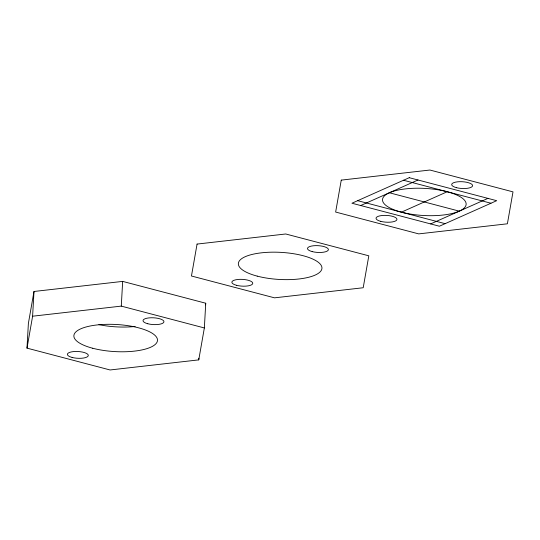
<?xml version="1.0" encoding="UTF-8"?>
<svg xmlns="http://www.w3.org/2000/svg" width="540" height="540" viewBox="0 0 540 540"><rect width="100%" height="100%" fill="white"/><g stroke="black" fill="none" stroke-linecap="round" stroke-linejoin="round"><path stroke-width="0.81" d="M27 348.131L28.384 323.413L33.993 291.478L122.668 281.394L205.74 303.23L204.356 327.949L198.747 359.883L110.072 369.968L27 348.131L32.609 316.204L33.993 291.478M204.356 327.949L121.284 306.113L122.668 281.394M198.747 359.883L198.841 358.229M205.45 304.864L205.74 303.23M360.693 205.531L417.994 179.996M401.402 212.173A41.877 13.568 3.2 0 0 466.074 204.815A41.877 13.568 3.2 0 0 405.493 188.885A41.877 13.568 3.2 0 0 401.402 212.173L447.242 191.741M430.65 223.918L487.951 198.382M32.609 316.204L121.284 306.113M403.522 180.252L490.961 203.236M389.347 192.76L459.297 211.154M357.683 200.678L445.122 223.668M135.142 326.471A41.877 13.568 3.2 0 1 98.901 324.648M197.066 244.073L191.457 276.001L274.523 297.837L363.204 287.746L368.813 255.818L285.741 233.982L197.066 244.073M341.253 180.117L335.644 212.051L418.716 233.888L507.391 223.796L513 191.869L429.928 170.033L341.253 180.117M409.252 177.694L351.952 203.229L439.391 226.22L496.692 200.684L409.252 177.694M456.408 187.657A10.469 3.389 3.2 0 0 472.581 185.821A10.469 3.389 3.2 0 0 457.434 181.838A10.469 3.389 3.2 0 0 456.408 187.657M380.774 221.366A10.469 3.389 3.2 0 0 396.94 219.524A10.469 3.389 3.2 0 0 381.794 215.541A10.469 3.389 3.2 0 0 380.774 221.366M312.221 251.606A10.469 3.389 3.2 0 0 328.388 249.77A10.469 3.389 3.2 0 0 313.247 245.788A10.469 3.389 3.2 0 0 312.221 251.606M236.588 285.316A10.469 3.389 3.2 0 0 252.754 283.48A10.469 3.389 3.2 0 0 237.607 279.497A10.469 3.389 3.2 0 0 236.588 285.316M257.216 276.122A41.877 13.568 3.2 0 0 321.887 268.765A41.877 13.568 3.2 0 0 261.306 252.841A41.877 13.568 3.2 0 0 257.216 276.122M147.764 323.744A10.469 3.389 3.2 0 0 163.937 321.901A10.469 3.389 3.2 0 0 148.79 317.918A10.469 3.389 3.2 0 0 147.764 323.744M72.13 357.453A10.469 3.389 3.2 0 0 88.297 355.61A10.469 3.389 3.2 0 0 73.15 351.628A10.469 3.389 3.2 0 0 72.13 357.453M92.758 348.26A41.877 13.568 3.2 0 0 157.43 340.895A41.877 13.568 3.2 0 0 96.849 324.972A41.877 13.568 3.2 0 0 92.758 348.26"/></g></svg>
